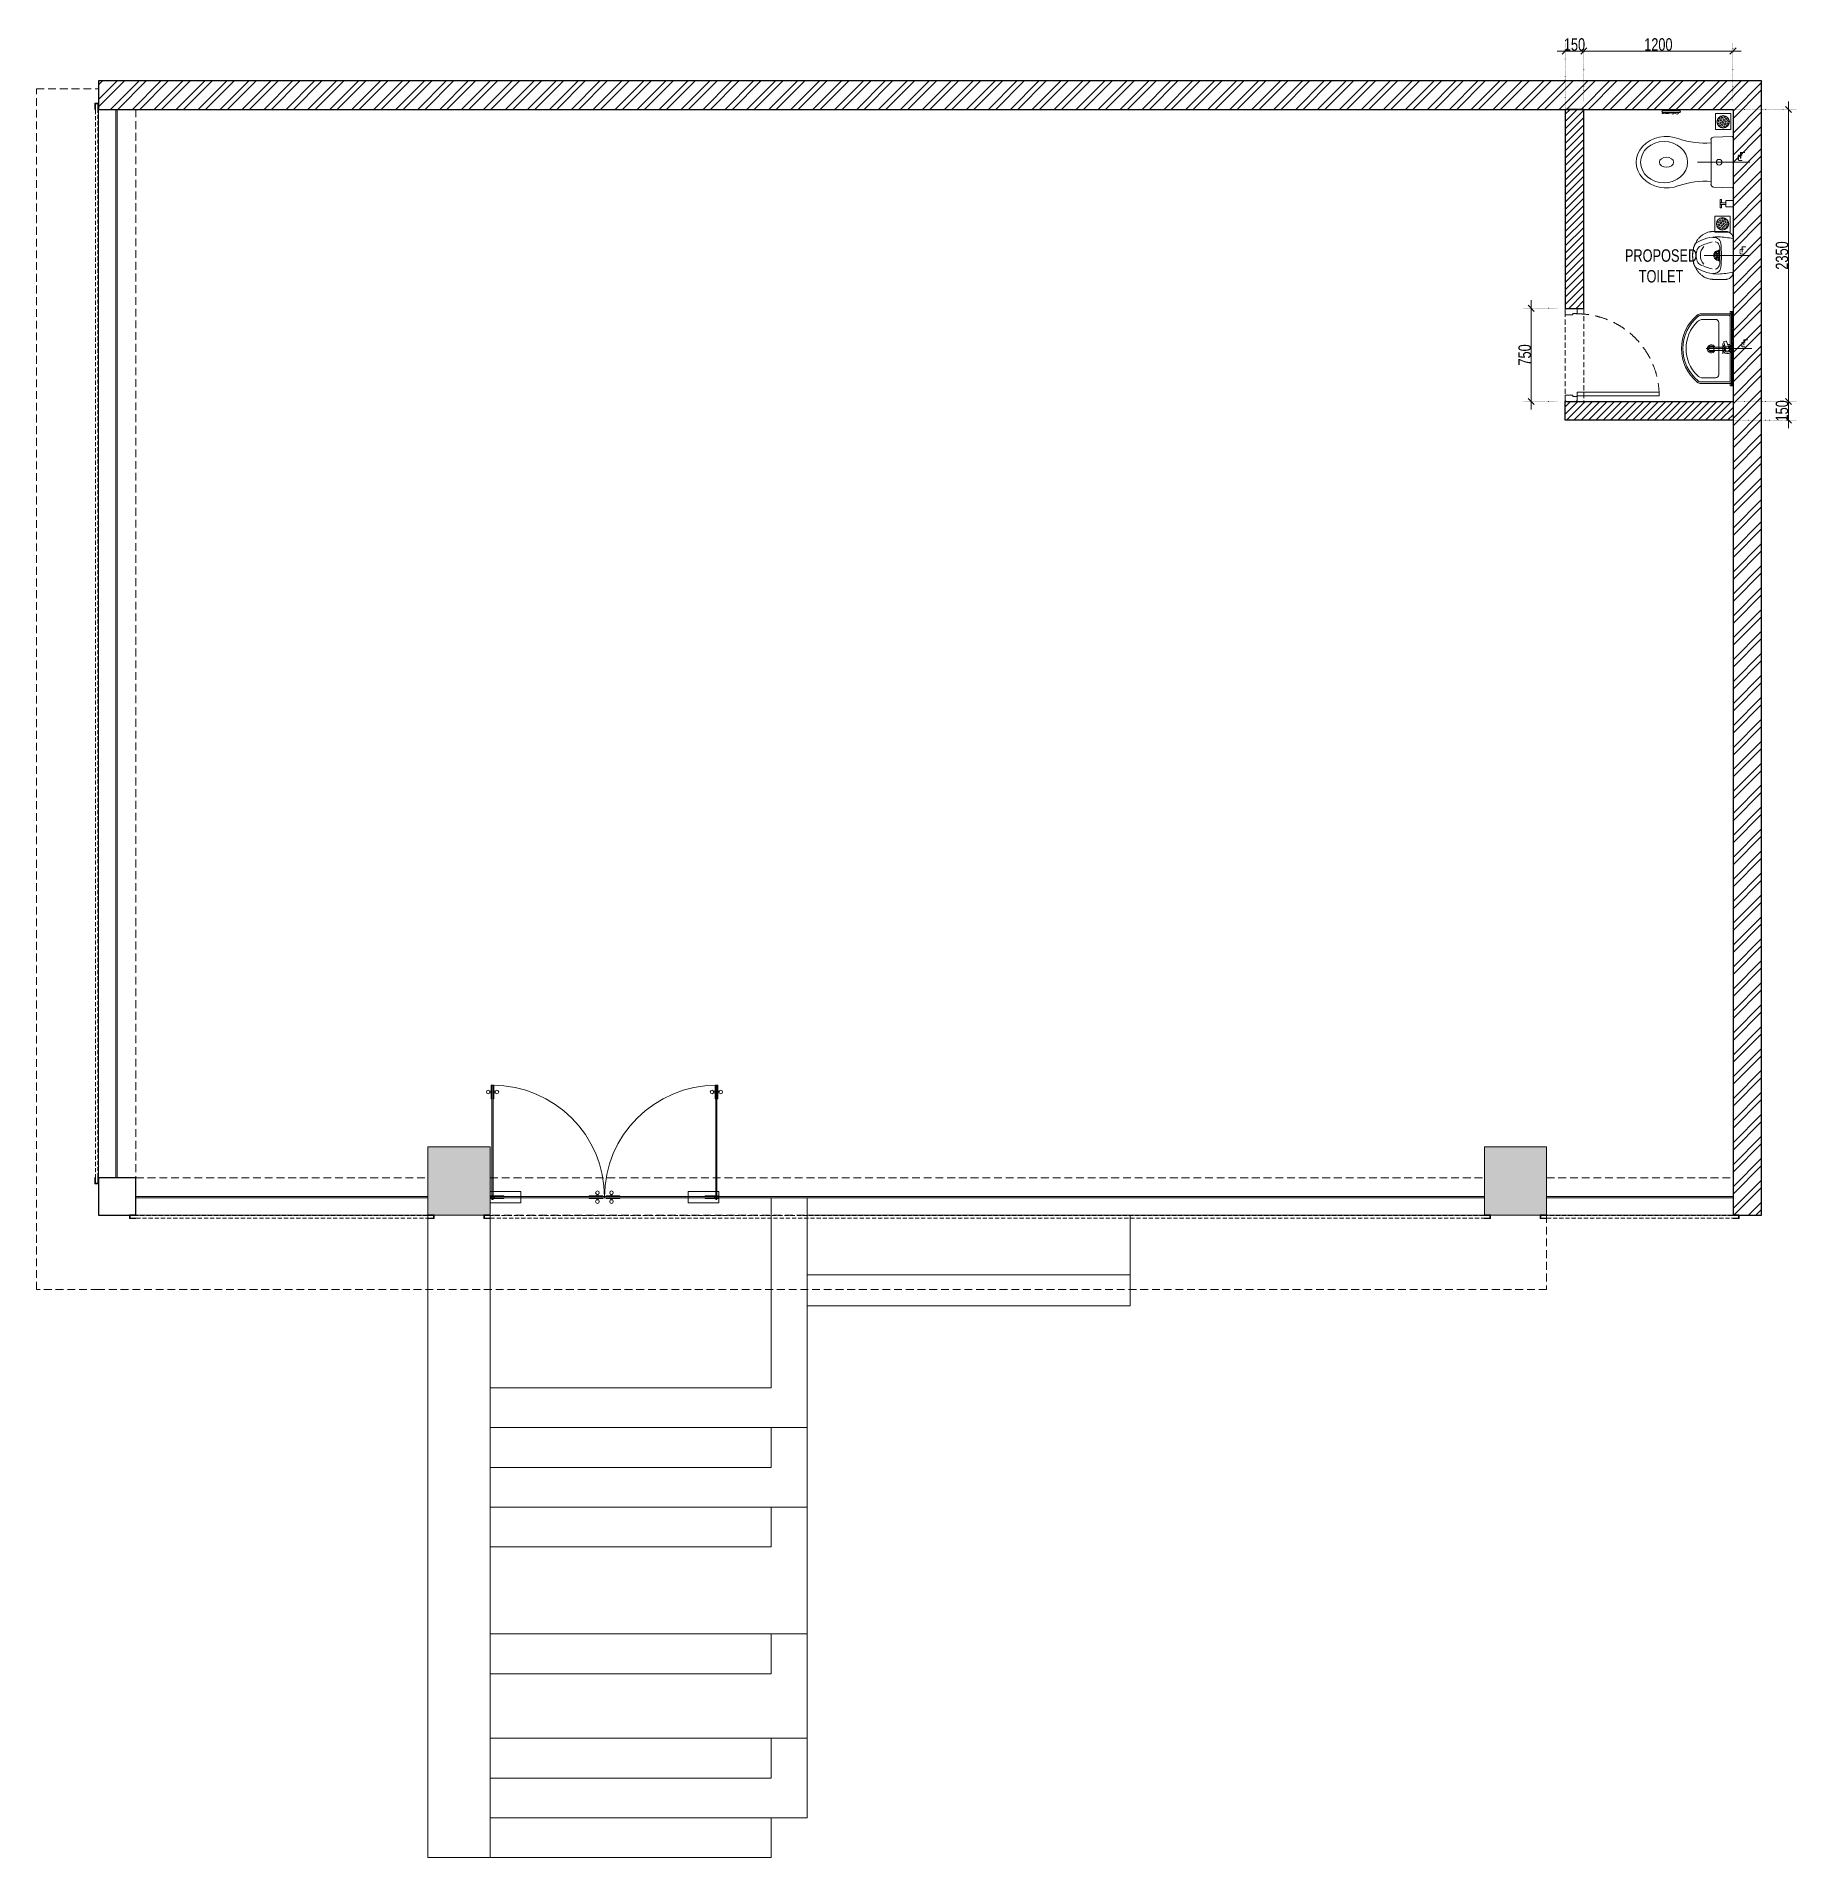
# Model space of a CAD drawing. Header units: feet. Extents: x 9387677 to 9401839, y -6763102 to -6748449.
import ezdxf

# ---------------------------------------------------------------- set-up
doc = ezdxf.new("R2010")
doc.units = ezdxf.units.FT
doc.header["$LTSCALE"] = 33
doc.header["$MEASUREMENT"] = 0
doc.header["$PDMODE"] = 3
doc.header["$PDSIZE"] = -1
for name, pattern in [('a_p6_plan_L18$0$HIDDEN', [0.375, 0.25, -0.125]), ('CENTER', [2, 1.25, -0.25, 0.25, -0.25]), ('DOT2', [0.125, 0, -0.125]), ('HIDDEN', [9.525, 6.35, -3.175]), ('HIDDEN2', [4.7625, 3.175, -1.5875]), ('HIDDENX2', [0.75, 0.5, -0.25])]:
    doc.linetypes.add(name, pattern=pattern)
for name, color, linetype, lineweight in [('A-COL', 243, 'Continuous', 9), ('A-Glazing', 4, 'Continuous', 20), ('A-shutter', 8, 'Continuous', 18), ('A-STAIR', 6, 'Continuous', 5), ('beam', 90, 'Continuous', 9), ('centerline-toilets', 2, 'CENTER', 13), ('column hatch', 5, 'Continuous', 0), ('Door', 2, 'Continuous', 13), ('ele', 252, 'Continuous', 13), ('Fhitting', 152, 'Continuous', 30), ('Glazing', 141, 'Continuous', 15), ('LENS-DIM', 252, 'Continuous', 5), ('LENS-DOOR', 34, 'Continuous', 20), ('LENS-PARTITION', 21, 'Continuous', 25), ('LENS-TEXT', 31, 'Continuous', 5), ('LENS_CURTAIN', 5, 'a_p6_plan_L18$0$HIDDEN', 9), ('LN-HATCH', 251, 'Continuous', 0), ('Mirror', 150, 'Continuous', 20), ('Panelling', 65, 'Continuous', 18), ('PARTITION', 22, 'Continuous', 30), ('PLANO-CARPET', 3, 'Continuous', 18), ('rolling shutter', 1, 'Continuous', 5), ('Steps', 4, 'Continuous', 9), ('Toilet', 5, 'Continuous', 9)]:
    doc.layers.add(name, color=color, linetype=linetype, lineweight=lineweight)
doc.layers.add('A-WALL', color=1, linetype='Continuous')
doc.styles.add('LK TXT', font='GILC____.TTF', dxfattribs={"height": 100})
doc.styles.get("Standard").update_dxf_attribs({"font": 'GILC____.TTF'})
doc.dimstyles.new('100MM', dxfattribs={"dimtxt": 100, "dimasz": 50, "dimexe": 65, "dimexo": 65, "dimtad": 1, "dimdec": 0, "dimtxsty": 'Standard', "dimblk": 'OBLIQUE', "dimcen": 2.5, "dimdle": 65, "dimclrd": 256, "dimclre": 256, "dimclrt": 1, "dimadec": 0, "dimazin": 0, "dimtfac": 1, "dimtdec": 0, "dimtmove": 1, "dimatfit": 3, "dimfxl": 1, "dimlwd": -1, "dimlwe": -1, "dimarcsym": 0})

# ---------------------------------------------------------------- blocks, each defined once
blk = doc.blocks.new('Entrance Door')
at = {"layer": 'Glazing', "ltscale": 111}
blk.add_hatch(color=256, dxfattribs=at).paths.add_polyline_path([(18, -35), (18, -1235), (30, -1235), (30, -35)])
at = {"layer": 'Glazing'}
for p, q in [((30, -54), (18, -66)), ((1118, -31), (1118, -54)), ((1118, -89), (1118, -66)), ((1133, -31), (1133, -54)), ((1133, -89), (1133, -66))]:
    blk.add_line(p, q, dxfattribs=at)
at = {"layer": 'Glazing', "ltscale": 44}
for p, q in [((-5, -1156), (18, -1156)), ((-5, -1171), (18, -1171)), ((53, -1156), (30, -1156)), ((53, -1171), (30, -1171))]:
    blk.add_line(p, q, dxfattribs=at)
at = {"layer": 'Glazing'}
for points in [[(320, -120), (0, -120), (0, 0), (320, 0)], [(0, -54), (142, -54), (142, -47), (0, -47)], [(0, -66), (142, -66), (142, -74), (0, -74)], [(1181, -54), (1038, -54), (1038, -47), (1181, -47)], [(1181, -66), (1038, -66), (1038, -74), (1181, -74)]]:
    blk.add_lwpolyline(points, close=True, dxfattribs=at)
at = {"layer": 'Glazing', "ltscale": 222}
blk.add_lwpolyline([(-2, -66), (1199, -66), (1199, -54), (-2, -54)], close=True, dxfattribs=at)
at = {"layer": 'Glazing', "ltscale": 111}
blk.add_lwpolyline([(18, -35), (18, -1235), (30, -1235), (30, -35)], close=True, dxfattribs=at)
at = {"layer": 'Glazing', "ltscale": 44}
for points in [[(18, -1093), (18, -1235), (10, -1235), (10, -1093)], [(30, -1093), (30, -1235), (37, -1235), (37, -1093)]]:
    blk.add_lwpolyline(points, close=True, dxfattribs=at)
at = {"layer": 'Glazing'}
for centre, radius in [((1125, -14), 19), ((24, -59), 19.8), ((1125, -107), 19)]:
    blk.add_circle(centre, radius, dxfattribs=at)
at = {"layer": 'Glazing', "ltscale": 44}
for centre in [(-22, -1164), (70, -1164)]:
    blk.add_circle(centre, 19, dxfattribs=at)
at = {"layer": 'Glazing', "ltscale": 222}
blk.add_arc((24, -60), 1175, 270, 359.9996, dxfattribs=at)
blk = doc.blocks.new('*U11')
at = {"layer": 'LENS-DOOR'}
for p, q in [((547492, 1778574), (547492, 1779235)), ((547523, 1779235), (547492, 1779235)), ((547523, 1779235), (547523, 1778574)), ((547447, 1778569), (547452, 1778569)), ((547447, 1778484), (547447, 1778569)), ((547452, 1778574), (547489, 1778574)), ((547452, 1778569), (547452, 1778574)), ((547489, 1778540), (547489, 1778574)), ((547489, 1778540), (547499, 1778540)), ((547523, 1778574), (547492, 1778574)), ((547499, 1778479), (547499, 1778540)), ((548145, 1778479), (548145, 1778540)), ((548156, 1778540), (548145, 1778540)), ((548192, 1778574), (548156, 1778574)), ((548156, 1778540), (548156, 1778574)), ((548192, 1778569), (548192, 1778574)), ((548197, 1778569), (548192, 1778569)), ((548197, 1778484), (548197, 1778569)), ((547447, 1778484), (547452, 1778484)), ((547452, 1778479), (547452, 1778484)), ((547452, 1778479), (547499, 1778479)), ((548192, 1778479), (548145, 1778479)), ((548192, 1778479), (548192, 1778484)), ((548197, 1778484), (548192, 1778484))]:
    blk.add_line(p, q, dxfattribs=at)
at = {"layer": 'LENS-DOOR', "color": 7, "linetype": 'HIDDEN2', "extrusion": (0, 0, -1)}
blk.add_ellipse((547492, 1778574), major_axis=(661, 0), ratio=1, start_param=-1.570791, end_param=0.051209, dxfattribs=at)
blk = doc.blocks.new('Wash Basin')
at = {"layer": 'PARTITION', "lineweight": 9}
h = blk.add_hatch(dxfattribs=at)
h.set_pattern_fill('ANSI38', color=256, scale=70, angle=990, style=0, double=1)
h.set_pattern_definition([(315, (-64.7135, -33.325), (6.18718, 6.18718), []), (45, (-64.7135, -33.325), (6.18718, 18.56155), [21.875, -13.125])])
h.paths.add_polyline_path([(300, -22), (-300, -22), (-300, -34), (300, -34)])
at = {"layer": 'centerline-toilets', "linetype": 'HIDDEN', "ltscale": 10}
blk.add_line((0, -238), (0, 130), dxfattribs=at)
at = {"layer": 'Mirror', "ltscale": 0.5}
blk.add_lwpolyline([(-300, -34), (-300, -46), (300, -46), (300, -34)], close=True, dxfattribs=at)
at = {"layer": 'Panelling', "lineweight": 9}
blk.add_lwpolyline([(-300, -22), (-300, -34), (300, -34), (300, -22)], close=True, dxfattribs=at)
at = {"layer": 'Toilet', "ltscale": 100}
for p, q in [((-280, -32), (-280, -278)), ((-270, -22), (270, -22)), ((-268, -55), (-268, -278)), ((-258, -45), (258, -45)), ((-15, -89), (-15, -208)), ((11, -208), (11, -89)), ((268, -55), (268, -278)), ((280, -32), (280, -278))]:
    blk.add_line(p, q, dxfattribs=at)
blk.add_lwpolyline([(-235, -264, 0.191896), (-217, -309, 0.420236), (217, -309, 0.191896), (235, -264), (235, -161, 0.414214), (210, -136), (-210, -136, 0.414214), (-235, -161)], format="xyb", close=True, dxfattribs=at)
blk.add_lwpolyline([(41, -103), (-41, -103)], dxfattribs=at)
blk.add_lwpolyline([(23, -62), (58, -74, -0.414214), (61, -81), (58, -93, -0.414214), (50, -96), (16, -85)], format="xyb", dxfattribs=at)
for centre, radius in [((-2, -67), 17.5), ((-2, -197), 22.5)]:
    blk.add_circle(centre, radius, dxfattribs=at)
for centre, radius, start, end in [((-270, -32), 10, 90, 180), ((-258, -55), 10, 90, 180), ((258, -55), 10, 0, 90), ((270, -32), 10, 0, 90), ((-230, -278), 50, 180, 218.4461), ((-230, -278), 38, 180, 218.4461), ((-2, -197), 32.1, 113.0898, 66.246), ((-2, -197), 20.5, 128.0403, 237.2899), ((-2, -197), 20.5, 304.4733, 50.7332), ((230, -278), 38, 321.5539, 0), ((230, -278), 50, 321.5539, 0), ((0, -89), 348, 219.2826, 320.7174), ((0, -89), 336, 219.313, 320.687)]:
    blk.add_arc(centre, radius, start, end, dxfattribs=at)
for centre, major_axis, start_param, end_param in [((-2, -67), (0, 38.3), 4.720493, 9.081982), ((-2, -67), (-0.2, -25.6), 1.769108, 7.074098), ((-2, -67), (0, 38.3), 3.484555, 4.083576), ((-2, -208), (-9.04, 9.04), 0.785398, 3.926991)]:
    blk.add_ellipse(centre, major_axis=major_axis, ratio=1, start_param=start_param, end_param=end_param, dxfattribs=at)
at = {"layer": 'centerline-toilets', "linetype": 'DOT2', "insert": (33, 62), "char_height": 75, "width": 495.83, "attachment_point": 5, "rotation": 90}
blk.add_mtext('{\\fISOCPEUR|b0|i0|c0|p34;℄}', dxfattribs=at)
blk = doc.blocks.new('DLF-RSP-AR-CD-DWG-4DT-3113$0$X-TYPICAL TOILET UPPER FLOORS - 02$0$urinals')
at = {"layer": 'Toilet'}
for p, q in [((0, -16), (0, 8)), ((-46, -115), (46, -115)), ((0, -105), (0, -161))]:
    blk.add_line(p, q, dxfattribs=at)
blk.add_lwpolyline([(135, 0), (-135, 0, 0.036949), (-150, -116, 0.138094), (-100, -297, 0.221721), (-52, -318, 0.062656), (0, -325, 0.062656), (52, -318, 0.221721), (100, -297, 0.138094), (150, -116, 0.036949)], format="xyb", close=True, dxfattribs=at)
for centre, radius, start, end in [((-91, -153), 53.8, 148.4868, 188.6401), ((-94, -145), 47.1, 93.3708, 154.4824), ((-71, -150), 40.2, 106.7016, 169.725), ((3, -1238), 1145, 90.1625, 95.0265), ((-51, -225), 119, 89.5454, 105.8857), ((0, -996), 891, 89.9918, 93.182), ((0, -115), 40, 167.428, 12.572), ((0, -115), 33, 164.1814, 15.8186), ((0, -115), 32, 163.6049, 16.3951), ((0, -115), 22.6, 155.6653, 24.3347), ((0, -115), 14.7, 139.9109, 40.0891), ((-3, -1238), 1145, 84.9735, 89.8375), ((0, -996), 891, 86.818, 90.0082), ((51, -225), 119, 74.1143, 90.4546), ((71, -150), 40.2, 10.275, 73.2984), ((94, -145), 47.1, 25.5176, 86.6292), ((91, -153), 53.8, 351.3599, 31.5132), ((414, -38), 538, 193.994, 204.5632), ((-30, -241), 50, 204.5632, 250.4606), ((-2, -165), 97.6, 225, 270.9552), ((-2, -161), 135, 250.4606, 270.6492), ((2, -165), 97.6, 269.0448, 315), ((2, -161), 135, 269.3508, 289.5394), ((30, -241), 50, 289.5394, 335.4368), ((-414, -38), 538, 335.4368, 346.006)]:
    blk.add_arc(centre, radius, start, end, dxfattribs=at)
blk.add_open_spline([(135, 0), (105, 0), (76, 0), (-13, 0), (-73, 0), (-133, 0), (-133, 0), (-134, 0), (-134, 0), (-135, 0), (-135, 0), (-135, 0), (-135, 0), (-135, 0), (-135, 0), (-135, 0), (-135, 0), (-135, 0), (-135, 0), (-135, 0), (-135, 0), (-135, 0), (-135, 0), (-136, 0), (-136, 0), (-136, 0), (-137, 0), (-138, 0), (-138, 0), (-141, 0), (-142, 0), (-146, -1), (-149, -2), (-155, -3), (-158, -5), (-163, -7), (-166, -9), (-171, -13), (-173, -15), (-178, -19), (-180, -22), (-184, -27), (-185, -29), (-188, -35), (-189, -38), (-191, -43), (-191, -46), (-192, -50), (-192, -51), (-192, -52), (-192, -54), (-193, -56), (-193, -56), (-193, -57), (-193, -57), (-193, -57), (-193, -57), (-193, -57), (-193, -57), (-193, -57), (-193, -57), (-193, -58), (-193, -58), (-193, -58), (-193, -58), (-193, -58), (-193, -58), (-193, -58), (-193, -59), (-193, -59), (-193, -60), (-193, -61), (-193, -62), (-193, -65), (-193, -66), (-193, -72), (-193, -75), (-193, -86), (-193, -93), (-193, -114), (-193, -128), (-193, -146), (-193, -145), (-193, -149), (-193, -150), (-193, -154), (-193, -156), (-193, -159), (-193, -159), (-193, -159), (-193, -159), (-193, -160), (-193, -160), (-193, -160), (-193, -160), (-193, -160), (-193, -160), (-193, -160), (-193, -160), (-193, -160), (-193, -160), (-193, -160), (-193, -161), (-193, -161), (-193, -161), (-193, -162), (-193, -162), (-192, -164), (-192, -165), (-192, -168), (-192, -170), (-192, -176), (-191, -180), (-189, -191), (-188, -198), (-183, -212), (-180, -219), (-173, -233), (-169, -240), (-159, -253), (-154, -259), (-142, -271), (-136, -277), (-123, -287), (-115, -292), (-101, -301), (-93, -305), (-77, -311), (-69, -314), (-53, -319), (-44, -321), (-28, -323), (-20, -324), (-9, -325), (-7, -325), (-3, -325), (-1, -325), (2, -325), (4, -325), (8, -325), (11, -325), (21, -324), (27, -323), (42, -321), (50, -319), (67, -315), (75, -312), (92, -305), (100, -301), (115, -292), (123, -288), (136, -277), (143, -271), (155, -259), (160, -252), (170, -238), (174, -231), (181, -217), (184, -210), (188, -195), (190, -188), (191, -179), (191, -178), (192, -174), (192, -171), (192, -168), (192, -167), (192, -164), (192, -162), (192, -160), (192, -160), (192, -160), (192, -160), (192, -160), (192, -159), (192, -159), (192, -159), (192, -158), (192, -157), (192, -156), (192, -155), (192, -152), (192, -150), (192, -143), (192, -144), (192, -132), (192, -124), (192, -99), (192, -82), (192, -65), (192, -64), (192, -62), (192, -60), (192, -58), (192, -58), (192, -57), (192, -57), (192, -57), (192, -57), (192, -57), (192, -57), (192, -57), (192, -57), (192, -57), (192, -57), (192, -56), (192, -56), (192, -55), (192, -55), (192, -53), (192, -52), (192, -48), (191, -46), (190, -40), (189, -37), (186, -31), (184, -28), (180, -22), (178, -19), (173, -14), (170, -12), (164, -8), (161, -6), (155, -3), (151, -2), (145, -1), (142, 0), (137, 0), (136, 0), (135, 0)], degree=3, knots=[0, 0, 0, 0, 0.329607, 0.329607, 0.988822, 0.988822, 0.996691, 0.996691, 0.998638, 0.998638, 0.99992, 0.99992, 1.000227, 1.000227, 1.000534, 1.000534, 1.001148, 1.001148, 1.002375, 1.002375, 1.00483, 1.00483, 1.009739, 1.009739, 1.019558, 1.019558, 1.039196, 1.039196, 1.078472, 1.078472, 1.157024, 1.157024, 1.314128, 1.314128, 1.471232, 1.471232, 1.628335, 1.628335, 1.785439, 1.785439, 1.942543, 1.942543, 2.099647, 2.099647, 2.256751, 2.256751, 2.413855, 2.413855, 2.450944, 2.450944, 2.525122, 2.525122, 2.556641, 2.556641, 2.563699, 2.563699, 2.567479, 2.567479, 2.57001, 2.57001, 2.570783, 2.570783, 2.572328, 2.572328, 2.573873, 2.573873, 2.576964, 2.576964, 2.583145, 2.583145, 2.595507, 2.595507, 2.620232, 2.620232, 2.669681, 2.669681, 2.76858, 2.76858, 2.966376, 2.966376, 3.36197, 3.36197, 3.45996, 3.45996, 3.491387, 3.491387, 3.554241, 3.554241, 3.562213, 3.562213, 3.566829, 3.566829, 3.570018, 3.570018, 3.570684, 3.570684, 3.571294, 3.571294, 3.571904, 3.571904, 3.573124, 3.573124, 3.575564, 3.575564, 3.580444, 3.580444, 3.590203, 3.590203, 3.609723, 3.609723, 3.648762, 3.648762, 3.72684, 3.72684, 3.861362, 3.861362, 3.995884, 3.995884, 4.130406, 4.130406, 4.264928, 4.264928, 4.39945, 4.39945, 4.533972, 4.533972, 4.668494, 4.668494, 4.803016, 4.803016, 4.937539, 4.937539, 5.072061, 5.072061, 5.118026, 5.118026, 5.144558, 5.144558, 5.17109, 5.17109, 5.224154, 5.224154, 5.330281, 5.330281, 5.468863, 5.468863, 5.607445, 5.607445, 5.746027, 5.746027, 5.884609, 5.884609, 6.023191, 6.023191, 6.161773, 6.161773, 6.300355, 6.300355, 6.438937, 6.438937, 6.577519, 6.577519, 6.602876, 6.602876, 6.653589, 6.653589, 6.673028, 6.673028, 6.711906, 6.711906, 6.713712, 6.713712, 6.715518, 6.715518, 6.719129, 6.719129, 6.726351, 6.726351, 6.740796, 6.740796, 6.769686, 6.769686, 6.827466, 6.827466, 6.943027, 6.943027, 7.174147, 7.174147, 7.636387, 7.636387, 7.659394, 7.659394, 7.705407, 7.705407, 7.71212, 7.71212, 7.713128, 7.713128, 7.714137, 7.714137, 7.716153, 7.716153, 7.720185, 7.720185, 7.728249, 7.728249, 7.744378, 7.744378, 7.776636, 7.776636, 7.841152, 7.841152, 7.970184, 7.970184, 8.14844, 8.14844, 8.326696, 8.326696, 8.504953, 8.504953, 8.683209, 8.683209, 8.861465, 8.861465, 9.039722, 9.039722, 9.217978, 9.217978, 9.283185, 9.283185, 9.283185, 9.283185], dxfattribs=at)
blk = doc.blocks.new('jALI')
at = {"layer": 'Toilet', "ltscale": 5}
h = blk.add_hatch(dxfattribs=at)
h.set_pattern_fill('HEX', color=256, scale=50, angle=135, double=1)
h.set_pattern_definition([(135, (-344825.863, 460708.187), (-7.65465545, -7.65465545), [6.25, -12.5]), (255, (-344825.863, 460708.187), (10.4564538, -2.80179835), [6.25, -12.5]), (195, (-344830.282, 460712.606), (2.80179835, -10.4564538), [6.25, -12.5])])
edge = h.paths.add_edge_path()
edge.add_arc((-393188, 163648), 50, -90, 270)
blk.add_lwpolyline([(-393250, 163582), (-393126, 163582), (-393126, 163709), (-393250, 163709)], close=True, dxfattribs=at)
blk.add_circle((-393188, 163648), 50, dxfattribs=at)
blk = doc.blocks.new('Urinal')
at = {"layer": 'centerline-toilets', "linetype": 'HIDDEN', "ltscale": 10}
blk.add_line((0, 231), (0, -137), dxfattribs=at)
at = {"layer": 'Fhitting', "lineweight": 0, "ltscale": 0.5, "rotation": 180}
blk.add_blockref('DLF-RSP-AR-CD-DWG-4DT-3113$0$X-TYPICAL TOILET UPPER FLOORS - 02$0$urinals', (0, 0), dxfattribs=at)
at = {"layer": 'Fhitting', "lineweight": 0, "ltscale": 0.5, "xscale": -1, "rotation": 90}
blk.add_blockref('jALI', (163394, -393104), dxfattribs=at)
at = {"layer": 'centerline-toilets', "linetype": 'DOT2', "insert": (-31, -69), "char_height": 75, "width": 495.83, "attachment_point": 5, "rotation": 270}
blk.add_mtext('{\\fISOCPEUR|b0|i0|c0|p34;℄}', dxfattribs=at)
blk = doc.blocks.new('WC')
at = {"layer": 'centerline-toilets', "linetype": 'HIDDEN', "ltscale": 10}
blk.add_line((0, 286), (0, -135), dxfattribs=at)
at = {"layer": 'Toilet'}
for p, q in [((-419, 507), (-425, 507)), ((-425, 507), (-425, 489)), ((-419, 489), (-425, 489)), ((-419, 507), (-419, 489)), ((-419, 504), (-413, 504)), ((-419, 492), (-413, 492)), ((-413, 567), (-413, 429)), ((-401, 567), (-401, 429)), ((-206, 6), (-202, 157)), ((181, 177), (-183, 177)), ((206, 6), (200, 157)), ((-200, 0), (200, 0))]:
    blk.add_line(p, q, dxfattribs=at)
at = {"layer": 'Toilet', "ltscale": 100}
for p, q in [((366, 103), (300, 103)), ((300, 92), (300, 103)), ((326, 92), (300, 92)), ((307, 0), (307, 57)), ((359, 57), (307, 57)), ((326, 103), (326, 57)), ((340, 103), (340, 57)), ((366, 92), (340, 92)), ((359, 57), (359, 0)), ((366, 92), (366, 103)), ((359, 0), (307, 0))]:
    blk.add_line(p, q, dxfattribs=at)
at = {"layer": 'Toilet'}
blk.add_circle((0, 112), 22.9, dxfattribs=at)
for centre, radius, start, end in [((-407, 567), 6, 0, 180), ((-407, 429), 6, 180, 0), ((-776, 231), 622, 354.997, 19.0619), ((776, 226), 623, 160.5196, 184.5617), ((-182, 158), 19.3, 90.3509, 180.8981), ((180, 158), 19.3, 359.1019, 89.6491), ((-200, 6), 5.72, 177.9546, 270), ((200, 6), 5.72, 270, 2.0454)]:
    blk.add_arc(centre, radius, start, end, dxfattribs=at)
at = {"layer": 'Toilet', "extrusion": (0, 0, -1)}
for centre, major_axis, ratio, start_param, end_param in [((0, 534), (0, -245), 0.842028, 7.436326, 11.41323), ((0, 535), (0, -57.2), 0.7, 1.570796326794896, 7.853981633974482)]:
    blk.add_ellipse(centre, major_axis=major_axis, ratio=ratio, start_param=start_param, end_param=end_param, dxfattribs=at)
blk.add_ellipse((0, 555), major_axis=(0, -189), ratio=0.878788, dxfattribs=at)
at = {"layer": 'Toilet'}
blk.add_open_spline([(-401, 441), (-397, 441), (-384, 439), (-389, 459), (-396, 480), (-386, 478), (-386, 491), (-403, 487), (-385, 532), (-396, 547), (-391, 570), (-397, 569), (-401, 568)], degree=3, knots=[0, 0, 0, 0, 9.744972, 33.823887, 47.583551, 49.497915, 60.560502, 63.822284, 93.508019, 135.756925, 141.904352, 150.301906, 150.301906, 150.301906, 150.301906], dxfattribs=at)
at = {"layer": 'Fhitting', "lineweight": 0, "ltscale": 0.5, "rotation": 270}
blk.add_blockref('jALI', (-163973, -393109), dxfattribs=at)
at = {"layer": 'centerline-toilets', "linetype": 'DOT2', "insert": (-36, -57), "char_height": 85.83, "width": 567.4, "attachment_point": 5, "rotation": 270}
blk.add_mtext('{\\fISOCPEUR|b0|i0|c0|p34;℄}', dxfattribs=at)
blk = doc.blocks.new('*U12')
at = {"layer": 'A-shutter', "color": 5, "ltscale": 10}
for points in [[(41038450, -1561539), (41038450, -1561544), (41038405, -1561544), (41038405, -1561564), (41038450, -1561564), (41038450, -1561569), (41038400, -1561569), (41038400, -1561539)], [(41040800, -1561539), (41040800, -1561544), (41040845, -1561544), (41040845, -1561564), (41040800, -1561564), (41040800, -1561569), (41040850, -1561569), (41040850, -1561539)]]:
    blk.add_lwpolyline(points, close=True, dxfattribs=at)
at = {"layer": 'A-shutter', "color": 5, "linetype": 'HIDDENX2', "ltscale": 2}
blk.add_lwpolyline([(41038405, -1561544), (41038405, -1561564), (41040845, -1561564), (41040845, -1561544)], close=True, dxfattribs=at)
blk = doc.blocks.new('*U13')
at = {"layer": 'A-shutter', "color": 5, "ltscale": 10}
for points in [[(41032335, -1561539), (41032335, -1561544), (41032290, -1561544), (41032290, -1561564), (41032335, -1561564), (41032335, -1561569), (41032285, -1561569), (41032285, -1561539)], [(41040930, -1561539), (41040930, -1561544), (41040975, -1561544), (41040975, -1561564), (41040930, -1561564), (41040930, -1561569), (41040980, -1561569), (41040980, -1561539)]]:
    blk.add_lwpolyline(points, close=True, dxfattribs=at)
at = {"layer": 'A-shutter', "color": 5, "linetype": 'HIDDENX2', "ltscale": 2}
blk.add_lwpolyline([(41032290, -1561544), (41032290, -1561564), (41040975, -1561564), (41040975, -1561544)], close=True, dxfattribs=at)
blk = doc.blocks.new('*U14')
at = {"layer": 'A-shutter', "color": 5, "ltscale": 10}
for points in [[(41038450, -1561539), (41038450, -1561544), (41038405, -1561544), (41038405, -1561564), (41038450, -1561564), (41038450, -1561569), (41038400, -1561569), (41038400, -1561539)], [(41046450, -1561539), (41046450, -1561544), (41046495, -1561544), (41046495, -1561564), (41046450, -1561564), (41046450, -1561569), (41046500, -1561569), (41046500, -1561539)]]:
    blk.add_lwpolyline(points, close=True, dxfattribs=at)
at = {"layer": 'A-shutter', "color": 5, "linetype": 'HIDDENX2', "ltscale": 2}
blk.add_lwpolyline([(41038405, -1561544), (41038405, -1561564), (41046495, -1561564), (41046495, -1561544)], close=True, dxfattribs=at)
blk = doc.blocks.new('*U15')
at = {"layer": 'A-shutter', "color": 5, "ltscale": 10}
for points in [[(41038450, -1561539), (41038450, -1561544), (41038405, -1561544), (41038405, -1561564), (41038450, -1561564), (41038450, -1561569), (41038400, -1561569), (41038400, -1561539)], [(41039950, -1561539), (41039950, -1561544), (41039995, -1561544), (41039995, -1561564), (41039950, -1561564), (41039950, -1561569), (41040000, -1561569), (41040000, -1561539)]]:
    blk.add_lwpolyline(points, close=True, dxfattribs=at)
at = {"layer": 'A-shutter', "color": 5, "linetype": 'HIDDENX2', "ltscale": 2}
blk.add_lwpolyline([(41038405, -1561544), (41038405, -1561564), (41039995, -1561564), (41039995, -1561544)], close=True, dxfattribs=at)
blk = doc.blocks.new('A$C929adc24')
at = {"layer": 'column hatch'}
h = blk.add_hatch(color=8, dxfattribs=at)
h.dxf.hatch_style = 1
h.paths.add_polyline_path([(-6704, -4041), (-6704, -3766), (-7204, -3766), (-7204, -4316), (-6704, -4316)])
h.paths.add_polyline_path([(1796, -3766), (1296, -3766), (1296, -4316), (1796, -4316)])
at = {"layer": 'LN-HATCH'}
h = blk.add_hatch(dxfattribs=at)
h.set_pattern_fill('ANSI32', color=256, scale=333, angle=180)
h.set_pattern_definition([(225, (-11598462.9, 5496387.65), (88.2999593, -88.2999593), []), (225, (-11598521.77, 5496387.65), (88.2999593, -88.2999593), [])])
h.paths.add_polyline_path([(3526, 4579), (3526, 4809), (-9704, 4809), (-9854, 4809), (-9854, 4579), (-9704, 4579), (3296, 4579), (3296, -4166), (3296, -4316), (3526, -4316)])
h = blk.add_hatch(dxfattribs=at)
h.set_pattern_fill('ANSI31', color=256, scale=333, angle=180)
h.set_pattern_definition([(225, (-8.463, 0), (29.43332, -29.43332), [])])
h.paths.add_polyline_path([(1946, 2979), (2096, 2979), (2096, 4579), (1946, 4579)])
h.paths.add_polyline_path([(1946, 2229), (3296, 2229), (3296, 2079), (1946, 2079)])
at = {"ltscale": 100}
for p, q in [((1296, -4316), (-4154, -4316)), ((3296, -4316), (1796, -4316))]:
    blk.add_line(p, q, dxfattribs=at)
blk.add_lwpolyline([(-7204, -4316), (-9854, -4316), (-9854, 4579)], dxfattribs=at)
at = {"layer": 'A-COL'}
for p, q in [((-6704, -4041), (-6704, -4316)), ((1296, -4041), (1296, -4166))]:
    blk.add_line(p, q, dxfattribs=at)
for points in [[(-7204, -3766), (-6704, -3766), (-6704, -4316), (-7204, -4316)], [(1296, -3766), (1796, -3766), (1796, -4316), (1296, -4316)]]:
    blk.add_lwpolyline(points, close=True, dxfattribs=at)
at = {"layer": 'A-Glazing'}
for points in [[(-9716, -4016), (-9704, -4016), (-9704, 4579), (-9716, 4579)], [(-7204, -4166), (-9554, -4166), (-9554, -4178), (-7204, -4178)], [(-4864, -4166), (1296, -4166), (1296, -4178), (-4864, -4178)], [(1796, -4166), (3296, -4166), (3296, -4178), (1796, -4178)]]:
    blk.add_lwpolyline(points, close=True, dxfattribs=at)
at = {"layer": 'A-STAIR'}
for p, q in [((-6704, -4041), (-6704, -9486)), ((-4444, -4178), (-4444, -5706)), ((-4154, -4178), (-4154, -9166)), ((-7204, -4316), (-7204, -9486)), ((-1554, -4316), (-1554, -5046)), ((-1554, -4796), (-4154, -4796)), ((-1554, -5046), (-4154, -5046)), ((-4444, -6026), (-4444, -6346)), ((-4444, -6666), (-4444, -6986)), ((-4444, -7686), (-4444, -8006)), ((-4444, -8526), (-4444, -8846)), ((-4444, -9166), (-4444, -9486)), ((-6704, -9486), (-7204, -9486))]:
    blk.add_line(p, q, dxfattribs=at)
for points in [[(-4444, -5706), (-6704, -5706)], [(-4154, -6026), (-6704, -6026)], [(-4444, -6346), (-6704, -6346)], [(-4154, -6666), (-6704, -6666)], [(-4444, -6986), (-6704, -6986)], [(-4154, -7686), (-6704, -7686)], [(-4444, -8006), (-6704, -8006)], [(-4154, -8526), (-6704, -8526)], [(-4444, -8846), (-6704, -8846)], [(-4154, -9166), (-6704, -9166)], [(-4444, -9486), (-6704, -9486)]]:
    blk.add_lwpolyline(points, dxfattribs=at)
at = {"layer": 'A-WALL'}
for p, q in [((-9704, 4809), (-9854, 4809)), ((-9854, 4809), (-9854, 4579)), ((3526, 4809), (-9704, 4809)), ((3526, 4579), (3526, 4809)), ((-9854, 4579), (-9704, 4579)), ((3526, -4316), (3526, 4579)), ((3296, -4166), (3296, -4316)), ((3296, -4316), (3526, -4316))]:
    blk.add_line(p, q, dxfattribs=at)
blk.add_lwpolyline([(-9704, 4579), (3296, 4579), (3296, -4166)], dxfattribs=at)
for points in [[(1946, 2979), (2096, 2979), (2096, 4579), (1946, 4579)], [(1946, 2229), (3296, 2229), (3296, 2079), (1946, 2079)]]:
    blk.add_lwpolyline(points, close=True, dxfattribs=at)
at = {"layer": 'beam', "linetype": 'HIDDEN', "ltscale": 0.3}
for p, q in [((-10354, -4916), (-10354, 4744)), ((-10354, 4744), (-9854, 4744)), ((1796, -4316), (1796, -4916)), ((-9854, -4916), (-10354, -4916)), ((1796, -4916), (-9854, -4916))]:
    blk.add_line(p, q, dxfattribs=at)
for points in [[(-9554, 4579), (-9554, -4016), (-7204, -4016), (-7204, -4316), (-9854, -4316), (-9854, 4579)], [(-6704, -4016), (1296, -4016), (1296, -4316), (-6704, -4316)], [(1796, -4016), (3296, -4016), (3296, -4316), (1796, -4316)]]:
    blk.add_lwpolyline(points, close=True, dxfattribs=at)
at = {"layer": 'LENS-PARTITION'}
blk.add_lwpolyline([(-9554, -4016), (-9854, -4016), (-9854, -4316), (-9554, -4316)], close=True, dxfattribs=at)
at = {"layer": 'LENS_CURTAIN', "ltscale": 5}
blk.add_lwpolyline([(2096, 2979), (2096, 2229), (1946, 2229), (1946, 2979)], close=True, dxfattribs=at)
at = {"layer": 'Steps', "ltscale": 100}
blk.add_lwpolyline([(-1554, -5046), (-4154, -5046)], dxfattribs=at)
at = {"layer": 'A-Glazing'}
for p, xscale, yscale, zscale, rotation in [((-6703, -4218), -0.7665000767040157, 0.7665000767040159, 0.7665000767040159, 179.9999889093191), ((-4865, -4218), 0.7665000767040158, 0.7665000767040158, 0.7665000767040158, 180.0000110906808)]:
    blk.add_blockref('Entrance Door', p, dxfattribs=dict(at, xscale=xscale, yscale=yscale, zscale=zscale, rotation=rotation))
at = {"layer": 'Door', "xscale": -1, "rotation": 270}
blk.add_blockref('*U11', (-1776533, -545218), dxfattribs=at)
at = {"layer": 'ele', "color": 0, "lineweight": -2, "xscale": -1}
for name, p, rotation in [('WC', (3296, 4155), 90), ('Urinal', (3296, 3405), 90), ('Wash Basin', (3318, 2655), 270)]:
    blk.add_blockref(name, p, dxfattribs=dict(at, rotation=rotation))
at = {"layer": 'rolling shutter', "rotation": 270}
blk.add_blockref('*U13', (1551685, 41036915, 51149), dxfattribs=at)
at = {"layer": 'rolling shutter'}
for name, p in [('*U12', (-41048005, 1557224, 51149)), ('*U14', (-41045155, 1557224, 51149)), ('*U15', (-41036655, 1557224))]:
    blk.add_blockref(name, p, dxfattribs=at)
blk = doc.blocks.new('_Oblique')
at = {"color": 0, "lineweight": -2}
blk.add_line((-0.5, -0.5), (0.5, 0.5), dxfattribs=at)
blk = doc.blocks.new('*D16')
at = {"layer": 'Defpoints', "color": 0}
for p in [(9400127, -6748567), (9400127, -6749037), (9401327, -6749037)]:
    blk.add_point(p, dxfattribs=at)
at = {"layer": 'LENS-DIM'}
blk.add_line((9401392, -6748567), (9400062, -6748567), dxfattribs=at)
at = {"layer": 'LENS-DIM', "linetype": 'DOT2'}
for p, q in [((9400127, -6748972), (9400127, -6748502)), ((9401327, -6748972), (9401327, -6748502))]:
    blk.add_line(p, q, dxfattribs=at)
at = {"layer": 'LENS-DIM', "xscale": 50, "yscale": 50, "zscale": 50, "rotation": 180}
blk.add_blockref('_Oblique', (9400127, -6748567), dxfattribs=at)
at = {"layer": 'LENS-DIM', "xscale": 50, "yscale": 50, "zscale": 50}
blk.add_blockref('_Oblique', (9401327, -6748567), dxfattribs=at)
at = {"layer": 'LENS-DIM', "color": 1, "insert": (9400727, -6748515), "char_height": 100, "attachment_point": 5}
blk.add_mtext('1200', dxfattribs=at)
blk = doc.blocks.new('*D17')
at = {"layer": 'Defpoints', "color": 0}
for p in [(9399977, -6748567), (9400127, -6749037), (9399977, -6749182)]:
    blk.add_point(p, dxfattribs=at)
at = {"layer": 'LENS-DIM'}
blk.add_line((9400192, -6748567), (9399912, -6748567), dxfattribs=at)
at = {"layer": 'LENS-DIM', "linetype": 'DOT2'}
for p, q in [((9399977, -6749117), (9399977, -6748502)), ((9400127, -6748972), (9400127, -6748502))]:
    blk.add_line(p, q, dxfattribs=at)
at = {"layer": 'LENS-DIM', "xscale": 50, "yscale": 50, "zscale": 50, "rotation": 180}
blk.add_blockref('_Oblique', (9399977, -6748567), dxfattribs=at)
at = {"layer": 'LENS-DIM', "xscale": 50, "yscale": 50, "zscale": 50}
blk.add_blockref('_Oblique', (9400127, -6748567), dxfattribs=at)
at = {"layer": 'LENS-DIM', "color": 1, "insert": (9400052, -6748515), "char_height": 100, "attachment_point": 5}
blk.add_mtext('150', dxfattribs=at)
blk = doc.blocks.new('*D18')
at = {"layer": 'Defpoints', "color": 0}
for p in [(9401276, -6749037), (9401276, -6751387), (9401774, -6751387)]:
    blk.add_point(p, dxfattribs=at)
at = {"layer": 'LENS-DIM', "linetype": 'DOT2'}
for p, q in [((9401341, -6749037), (9401839, -6749037)), ((9401341, -6751387), (9401839, -6751387))]:
    blk.add_line(p, q, dxfattribs=at)
at = {"layer": 'LENS-DIM'}
blk.add_line((9401774, -6748972), (9401774, -6751452), dxfattribs=at)
at = {"layer": 'LENS-DIM', "xscale": 50, "yscale": 50, "zscale": 50}
for p, rotation in [((9401774, -6749037), 90), ((9401774, -6751387), 270)]:
    blk.add_blockref('_Oblique', p, dxfattribs=dict(at, rotation=rotation))
at = {"layer": 'LENS-DIM', "color": 1, "insert": (9401722, -6750212), "char_height": 100, "attachment_point": 5, "rotation": 90}
blk.add_mtext('2350', dxfattribs=at)
blk = doc.blocks.new('*D19')
at = {"layer": 'Defpoints', "color": 0}
for p in [(9401276, -6751387), (9401221, -6751537), (9401774, -6751537)]:
    blk.add_point(p, dxfattribs=at)
at = {"layer": 'LENS-DIM', "linetype": 'DOT2'}
for p, q in [((9401341, -6751387), (9401839, -6751387)), ((9401286, -6751537), (9401839, -6751537))]:
    blk.add_line(p, q, dxfattribs=at)
at = {"layer": 'LENS-DIM'}
blk.add_line((9401774, -6751322), (9401774, -6751602), dxfattribs=at)
at = {"layer": 'LENS-DIM', "xscale": 50, "yscale": 50, "zscale": 50}
for p, rotation in [((9401774, -6751387), 90), ((9401774, -6751537), 270)]:
    blk.add_blockref('_Oblique', p, dxfattribs=dict(at, rotation=rotation))
at = {"layer": 'LENS-DIM', "color": 1, "insert": (9401722, -6751462), "char_height": 100, "attachment_point": 5, "rotation": 90}
blk.add_mtext('150', dxfattribs=at)
blk = doc.blocks.new('*D20')
at = {"layer": 'Defpoints', "color": 0}
for p in [(9399977, -6750637), (9399704, -6751387), (9399977, -6751387)]:
    blk.add_point(p, dxfattribs=at)
at = {"layer": 'LENS-DIM', "linetype": 'DOT2'}
for p, q in [((9399912, -6750637), (9399639, -6750637)), ((9399912, -6751387), (9399639, -6751387))]:
    blk.add_line(p, q, dxfattribs=at)
at = {"layer": 'LENS-DIM'}
blk.add_line((9399704, -6750572), (9399704, -6751452), dxfattribs=at)
at = {"layer": 'LENS-DIM', "xscale": 50, "yscale": 50, "zscale": 50}
for p, rotation in [((9399704, -6750637), 90), ((9399704, -6751387), 270)]:
    blk.add_blockref('_Oblique', p, dxfattribs=dict(at, rotation=rotation))
at = {"layer": 'LENS-DIM', "color": 1, "insert": (9399652, -6751012), "char_height": 100, "attachment_point": 5, "rotation": 90}
blk.add_mtext('750', dxfattribs=at)

msp = doc.modelspace()

# ---------------------------------------------------------------- block references
at = {"layer": 'PLANO-CARPET', "color": 2}
msp.add_blockref('A$C929adc24', (9398031.6, -6753616.4), dxfattribs=at)

# ---------------------------------------------------------------- texts
at = {"layer": 'LENS-TEXT', "color": 0, "linetype": 'Continuous', "ltscale": 3, "insert": (9400748.6, -6750296.4), "char_height": 100, "attachment_point": 5, "style": 'LK TXT'}
msp.add_mtext_dynamic_manual_height_columns('PROPOSED TOILET', width=730.507, gutter_width=1, heights=[0], dxfattribs=at)

# ---------------------------------------------------------------- dimensions: what is measured, and where the dimension line sits
at = {"layer": 'LENS-DIM', "color": 2}
for base, p1, p2, picture, middle in [((9399977.3, -6748566.8), (9400127.3, -6749036.9), (9399977.3, -6749182.3), '*D17', (9400052.3, -6748515.1)), ((9400127.3, -6748566.8), (9401327.3, -6749036.9), (9400127.3, -6749036.9), '*D16', (9400727.3, -6748515.1))]:
    dim = msp.add_linear_dim(base=base, p1=p1, p2=p2, dimstyle='100MM', dxfattribs=at)
    dim.commit()
    dim.dimension.update_dxf_attribs({"geometry": picture, "text_midpoint": middle})
for base, p1, p2, picture, middle in [((9401774, -6751386.9), (9401276.5, -6749036.9), (9401276.5, -6751386.9), '*D18', (9401722.2, -6750211.9)), ((9399703.6, -6751386.9), (9399977.3, -6750636.9), (9399977.3, -6751386.9), '*D20', (9399651.8, -6751011.9)), ((9401774, -6751536.9), (9401276.5, -6751386.9), (9401221, -6751536.9), '*D19', (9401722.2, -6751461.9))]:
    dim = msp.add_linear_dim(base=base, p1=p1, p2=p2, angle=90, dimstyle='100MM', dxfattribs=at)
    dim.commit()
    dim.dimension.update_dxf_attribs({"geometry": picture, "text_midpoint": middle})

doc.saveas('drawing.dxf')
